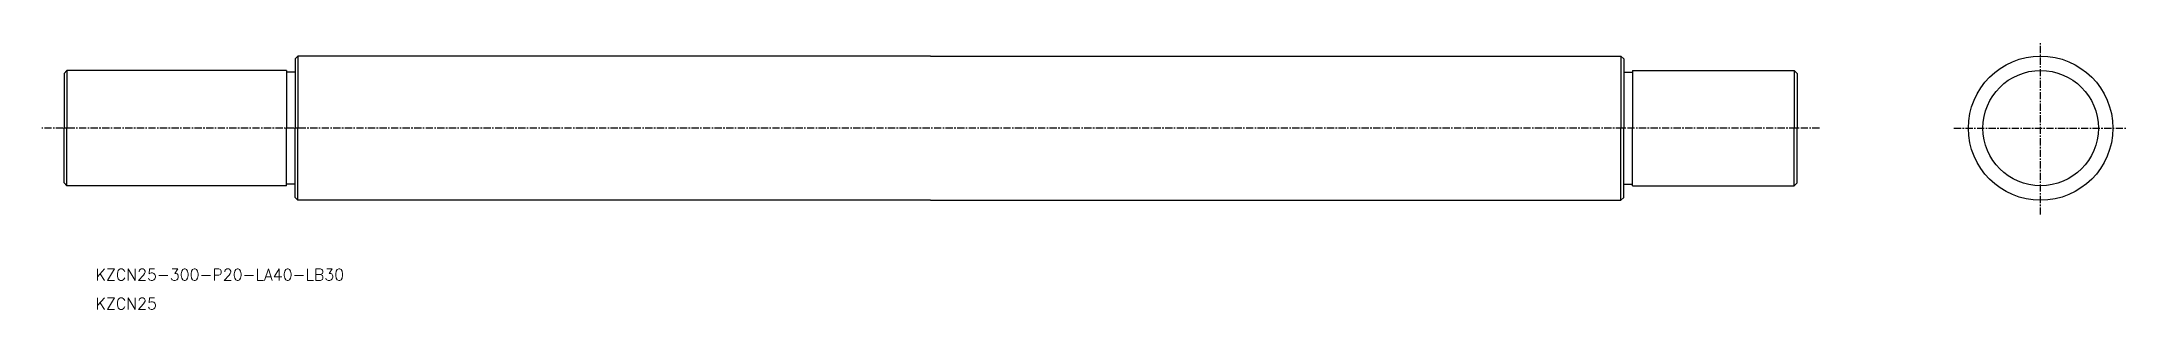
# Model space of a CAD drawing. Extents: x -23529 to -19844, y 30600 to 31991.
# Drawn here: x -23529.1 to -23168.1, y 31944.3 to 31990.7 of the extents above; entities outside this region: 1.
import ezdxf

# ---------------------------------------------------------------- set-up
doc = ezdxf.new("R2010")
doc.units = 0
doc.header["$PDMODE"] = 1
doc.linetypes.add('CENTER', pattern=[2, 1.25, -0.25, 0.25, -0.25])
doc.layers.get('0').update_dxf_attribs({"linetype": 'CONTINUOUS'})
doc.layers.add('CENTER', color=1, linetype='CENTER')
doc.styles.add('MISUMI', font='txt.shx')

msp = doc.modelspace()

# ---------------------------------------------------------------- linework, layer by layer
at = {"color": 7, "linetype": 'CONTINUOUS'}
for p, q in [((-23525.23, 31985.2), (-23524.73, 31985.7)), ((-23525.23, 31985.2), (-23525.23, 31975.7)), ((-23486.73, 31985.7), (-23524.73, 31985.7)), ((-23524.73, 31985.7), (-23524.73, 31975.7)), ((-23486.73, 31985.7), (-23486.73, 31975.7)), ((-23485.23, 31985.4), (-23486.73, 31985.4)), ((-23485.23, 31987.7), (-23484.73, 31988.2)), ((-23485.23, 31987.7), (-23485.23, 31975.7)), ((-23375.23, 31988.2), (-23484.73, 31988.2)), ((-23484.73, 31988.2), (-23484.73, 31975.7)), ((-23375.23, 31988.2), (-23255.73, 31988.2)), ((-23255.73, 31988.2), (-23255.73, 31975.7)), ((-23255.23, 31987.7), (-23255.73, 31988.2)), ((-23255.23, 31987.7), (-23255.23, 31975.7)), ((-23255.23, 31985.4), (-23253.73, 31985.4)), ((-23253.73, 31985.7), (-23225.73, 31985.7)), ((-23253.73, 31985.7), (-23253.73, 31975.7)), ((-23225.73, 31985.7), (-23225.73, 31975.7)), ((-23225.23, 31985.2), (-23225.73, 31985.7)), ((-23225.23, 31985.2), (-23225.23, 31975.7)), ((-23525.23, 31966.2), (-23525.23, 31975.7)), ((-23524.73, 31965.7), (-23524.73, 31975.7)), ((-23486.73, 31965.7), (-23486.73, 31975.7)), ((-23485.23, 31963.7), (-23485.23, 31975.7)), ((-23484.73, 31963.2), (-23484.73, 31975.7)), ((-23255.73, 31963.2), (-23255.73, 31975.7)), ((-23255.23, 31963.7), (-23255.23, 31975.7)), ((-23253.73, 31965.7), (-23253.73, 31975.7)), ((-23225.73, 31965.7), (-23225.73, 31975.7)), ((-23225.23, 31966.2), (-23225.23, 31975.7)), ((-23525.23, 31966.2), (-23524.73, 31965.7)), ((-23486.73, 31965.7), (-23524.73, 31965.7)), ((-23485.23, 31966), (-23486.73, 31966)), ((-23485.23, 31963.7), (-23484.73, 31963.2)), ((-23255.23, 31963.7), (-23255.73, 31963.2)), ((-23255.23, 31966), (-23253.73, 31966)), ((-23253.73, 31965.7), (-23225.73, 31965.7)), ((-23225.23, 31966.2), (-23225.73, 31965.7)), ((-23375.23, 31963.2), (-23484.73, 31963.2)), ((-23375.23, 31963.2), (-23255.73, 31963.2))]:
    msp.add_line(p, q, dxfattribs=at)
for radius in [12.5, 10]:
    msp.add_circle((-23183.09, 31975.7), radius, dxfattribs=at)
msp.add_point((-19844.35, 30599.58), dxfattribs=at)
at = {"layer": 'CENTER', "color": 1, "linetype": 'CENTER'}
for p, q in [((-23183.09, 31960.7), (-23183.09, 31990.7)), ((-23221.37, 31975.7), (-23529.09, 31975.7)), ((-23198.09, 31975.7), (-23168.09, 31975.7))]:
    msp.add_line(p, q, dxfattribs=at)

# ---------------------------------------------------------------- texts
at = {"color": 7, "linetype": 'CONTINUOUS', "style": 'MISUMI'}
for s, p in [('KZCN25-300-P20-LA40-LB30', (-23519.77, 31949.28)), ('KZCN25', (-23519.77, 31944.28))]:
    msp.add_text(s, height=2, dxfattribs=at).set_placement(p)

doc.saveas('drawing.dxf')
